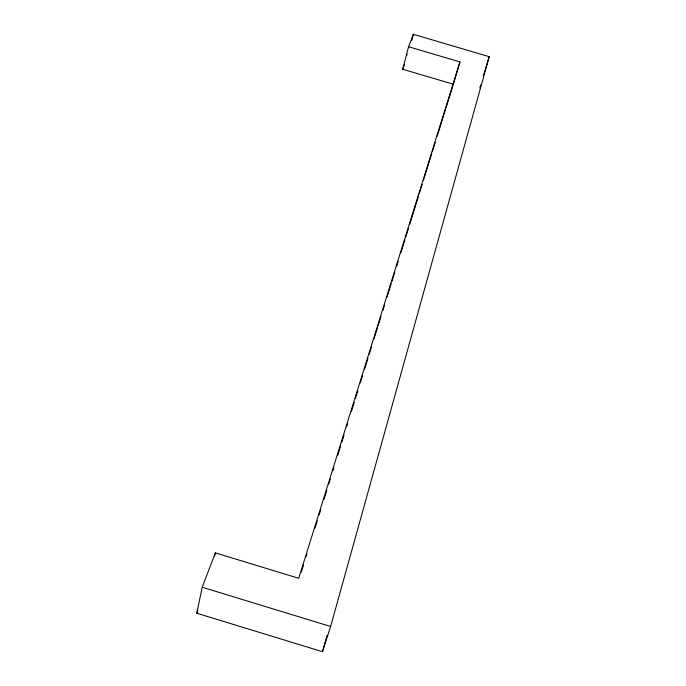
<?xml version="1.0" encoding="UTF-8"?>
<svg xmlns="http://www.w3.org/2000/svg" width="686" height="686" viewBox="0 0 686 686"><rect width="100%" height="100%" fill="white"/><g stroke="black" fill="none" stroke-linecap="round" stroke-linejoin="round"><path stroke-width="1.03" d="M408.573 46.742L413.332 34.3L489.229 56.681L330.626 626.481L322.489 651.7L196.771 613.224L202.216 587.242L215.335 552.873L298.719 578.298L459.946 61.903L408.573 46.742L402.691 69.252L453.403 84.241L459.946 61.903M214.667 555.994L215.335 552.873M406.789 55.343L407.064 54.263M411.729 40.388L413.332 34.3M322.489 651.7L327.093 635.185M479.823 88.04L480.689 84.944M483.347 75.734L489.229 56.681M301.317 572.141L303.546 564.981M306.102 556.8L307.054 553.731M315.028 528.16L317.258 521M319.17 514.86L320.765 509.741M323.955 499.519L326.828 490.31M328.74 484.17L330.335 479.06M332.882 470.879L333.842 467.809M337.666 455.53L340.53 446.329M341.808 442.238L344.038 435.078M346.593 426.898L347.545 423.828M351.378 411.549L354.242 402.348M355.52 398.257L357.749 391.097M360.304 382.908L362.534 375.748M364.446 369.617L367.953 358.366M369.231 354.268L371.46 347.107M374.007 338.927L377.514 327.676M378.158 325.627L381.022 316.426M382.942 310.286L384.529 305.176M387.084 296.987L391.226 283.695M391.869 281.646L394.733 272.445M396.645 266.305L398.24 261.195M400.796 253.005L404.937 239.714M405.572 237.665L408.444 228.455M409.722 224.365L418.649 195.724M419.283 193.684L422.156 184.474M423.434 180.384L431.717 153.793M432.36 151.743L435.224 142.542M437.136 136.403L445.428 109.811M446.072 107.762L453.086 85.261M196.771 613.224L197.885 610.283M402.691 69.252L404.526 64.39M202.216 587.242L330.626 626.481"/></g></svg>
